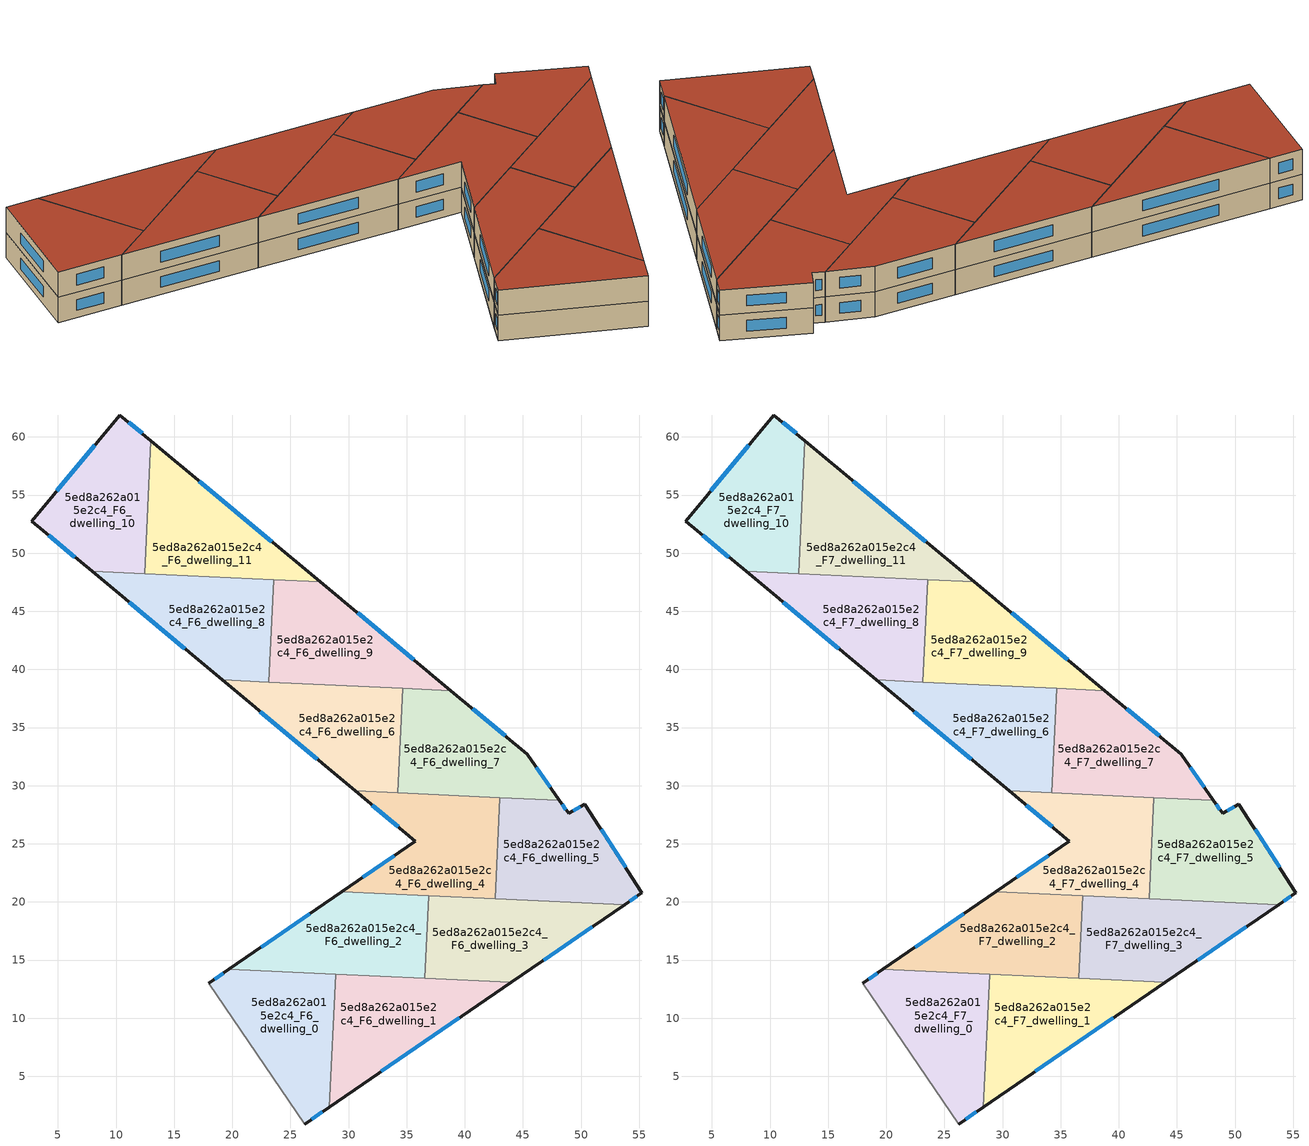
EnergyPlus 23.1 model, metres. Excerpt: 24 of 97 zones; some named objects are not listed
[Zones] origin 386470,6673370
5ed8a262a015e2c4_F6_dwelling_0
 floor to 5ed8a262a015e2c4_F5_dwelling_0 (EU_floor_Construction): 28.88,13.78 28.35,2.34 26.24,0.89 17.98,13.02 19.71,14.21 z18
 wall outside (EU_wall_Construction): 26.24,0.89 28.35,2.34 / 19.71,14.21 17.98,13.02 z18:21
 wall to 5ed8a262a015e2c4_F6_dwelling_1 (EU_wall_Construction): 28.35,2.34 28.88,13.78 z18:21
 wall adiabatic (EU_wall_Construction): 17.98,13.02 26.24,0.89 z18:21
 wall to 5ed8a262a015e2c4_F6_dwelling_2 (EU_wall_Construction): 28.88,13.78 19.71,14.21 z18:21
 window (EU_Window_Construction): 26.85,1.31 27.75,1.93 / 19.22,13.87 18.48,13.36 z18.86:20.14
5ed8a262a015e2c4_F6_dwelling_1
 floor to 5ed8a262a015e2c4_F5_dwelling_1 (EU_floor_Construction): 44.01,13.08 28.35,2.34 28.88,13.78 z18
 wall outside (EU_wall_Construction): 28.35,2.34 44.01,13.08 z18:21
 wall to 5ed8a262a015e2c4_F6_dwelling_3 (EU_wall_Construction): 44.01,13.08 36.56,13.43 z18:21
 wall to 5ed8a262a015e2c4_F6_dwelling_2 (EU_wall_Construction): 36.56,13.43 28.88,13.78 z18:21
 window (EU_Window_Construction): 32.83,5.41 39.53,10.01 z18.86:20.14
5ed8a262a015e2c4_F6_dwelling_10
 floor to 5ed8a262a015e2c4_F5_dwelling_10 (EU_floor_Construction): 13,59.67 12.47,48.22 7.93,48.43 2.74,52.76 10.34,61.88 z18
 wall outside (EU_wall_Construction): 13,59.67 10.34,61.88 2.74,52.76 7.93,48.43 z18:21
 wall to 5ed8a262a015e2c4_F6_dwelling_11 (EU_wall_Construction): 12.47,48.22 13,59.67 z18:21
 wall to 5ed8a262a015e2c4_F6_dwelling_8 (EU_wall_Construction): 7.93,48.43 12.47,48.22 z18:21
 window (EU_Window_Construction): 12.24,60.3 11.1,61.25 / 4.23,51.52 6.45,49.67 / 8.17,59.28 4.91,55.37 z18.86:20.14
5ed8a262a015e2c4_F6_dwelling_11
 floor to 5ed8a262a015e2c4_F5_dwelling_11 (EU_floor_Construction): 27.58,47.52 12.47,48.22 13,59.67 z18
 wall outside (EU_wall_Construction): 27.58,47.52 13,59.67 z18:21
 wall to 5ed8a262a015e2c4_F6_dwelling_9 (EU_wall_Construction): 23.56,47.71 27.58,47.52 z18:21
 wall to 5ed8a262a015e2c4_F6_dwelling_8 (EU_wall_Construction): 12.47,48.22 23.56,47.71 z18:21
 window (EU_Window_Construction): 23.41,50.99 17.16,56.2 z18.86:20.14
5ed8a262a015e2c4_F6_dwelling_2
 floor to 5ed8a262a015e2c4_F5_dwelling_2 (EU_floor_Construction): 36.89,20.55 36.56,13.43 19.71,14.21 29.43,20.89 z18
 wall outside (EU_wall_Construction): 29.43,20.89 19.71,14.21 z18:21
 wall to 5ed8a262a015e2c4_F6_dwelling_3 (EU_wall_Construction): 36.56,13.43 36.89,20.55 z18:21
 wall to 5ed8a262a015e2c4_F6_dwelling_4 (EU_wall_Construction): 36.89,20.55 29.43,20.89 z18:21
 window (EU_Window_Construction): 26.66,18.98 22.49,16.12 z18.86:20.14
5ed8a262a015e2c4_F6_dwelling_3
 floor to 5ed8a262a015e2c4_F5_dwelling_3 (EU_floor_Construction): 53.75,19.77 44.01,13.08 36.56,13.43 36.89,20.55 z18
 wall outside (EU_wall_Construction): 44.01,13.08 53.75,19.77 z18:21
 wall to 5ed8a262a015e2c4_F6_dwelling_5 (EU_wall_Construction): 53.75,19.77 42.62,20.28 z18:21
 wall to 5ed8a262a015e2c4_F6_dwelling_4 (EU_wall_Construction): 42.62,20.28 36.89,20.55 z18:21
 window (EU_Window_Construction): 46.79,14.99 50.97,17.86 z18.86:20.14
5ed8a262a015e2c4_F6_dwelling_4
 floor to 5ed8a262a015e2c4_F5_dwelling_4 (EU_floor_Construction): 43.02,28.96 42.62,20.28 29.43,20.89 35.74,25.22 30.57,29.54 z18
 wall outside (EU_wall_Construction): 30.57,29.54 35.74,25.22 29.43,20.89 z18:21
 wall to 5ed8a262a015e2c4_F6_dwelling_5 (EU_wall_Construction): 42.62,20.28 43.02,28.96 z18:21
 wall to 5ed8a262a015e2c4_F6_dwelling_7 (EU_wall_Construction): 43.02,28.96 34.25,29.37 z18:21
 wall to 5ed8a262a015e2c4_F6_dwelling_6 (EU_wall_Construction): 34.25,29.37 30.57,29.54 z18:21
 window (EU_Window_Construction): 33.94,23.99 31.24,22.13 / 32.05,28.31 34.26,26.46 z18.86:20.14
5ed8a262a015e2c4_F6_dwelling_5
 floor to 5ed8a262a015e2c4_F5_dwelling_5 (EU_floor_Construction): 50.33,28.42 55.23,20.78 53.75,19.77 42.62,20.28 43.02,28.96 48.15,28.73 48.93,27.61 z18
 wall outside (EU_wall_Construction): 53.75,19.77 55.23,20.78 50.33,28.42 48.93,27.61 48.15,28.73 z18:21
 wall to 5ed8a262a015e2c4_F6_dwelling_7 (EU_wall_Construction): 48.15,28.73 43.02,28.96 z18:21
 window (EU_Window_Construction): 48.71,27.93 48.37,28.41 / 49.93,28.19 49.33,27.84 / 53.83,22.96 51.73,26.24 / 54.17,20.06 54.81,20.49 z18.86:20.14
5ed8a262a015e2c4_F6_dwelling_6
 floor to 5ed8a262a015e2c4_F5_dwelling_6 (EU_floor_Construction): 34.67,38.37 34.25,29.37 30.57,29.54 19.13,39.09 z18
 wall outside (EU_wall_Construction): 19.13,39.09 30.57,29.54 z18:21
 wall to 5ed8a262a015e2c4_F6_dwelling_7 (EU_wall_Construction): 34.25,29.37 34.67,38.37 z18:21
 wall to 5ed8a262a015e2c4_F6_dwelling_9 (EU_wall_Construction): 34.67,38.37 23.15,38.9 z18:21
 wall to 5ed8a262a015e2c4_F6_dwelling_8 (EU_wall_Construction): 23.15,38.9 19.13,39.09 z18:21
 window (EU_Window_Construction): 22.4,36.36 27.3,32.27 z18.86:20.14
5ed8a262a015e2c4_F6_dwelling_7
 floor to 5ed8a262a015e2c4_F5_dwelling_7 (EU_floor_Construction): 45.35,32.71 48.15,28.73 34.25,29.37 34.67,38.37 38.79,38.18 z18
 wall outside (EU_wall_Construction): 48.15,28.73 45.35,32.71 38.79,38.18 z18:21
 wall to 5ed8a262a015e2c4_F6_dwelling_9 (EU_wall_Construction): 38.79,38.18 34.67,38.37 z18:21
 window (EU_Window_Construction): 43.48,34.28 40.67,36.62 / 47.35,29.87 46.15,31.57 z18.86:20.14
5ed8a262a015e2c4_F6_dwelling_8
 floor to 5ed8a262a015e2c4_F5_dwelling_8 (EU_floor_Construction): 23.56,47.71 23.15,38.9 19.13,39.09 7.93,48.43 z18
 wall outside (EU_wall_Construction): 7.93,48.43 19.13,39.09 z18:21
 wall to 5ed8a262a015e2c4_F6_dwelling_9 (EU_wall_Construction): 23.15,38.9 23.56,47.71 z18:21
 window (EU_Window_Construction): 11.13,45.76 15.93,41.76 z18.86:20.14
5ed8a262a015e2c4_F6_dwelling_9
 floor to 5ed8a262a015e2c4_F5_dwelling_9 (EU_floor_Construction): 38.79,38.18 23.15,38.9 23.56,47.71 27.58,47.52 z18
 wall outside (EU_wall_Construction): 38.79,38.18 27.58,47.52 z18:21
 window (EU_Window_Construction): 35.59,40.85 30.78,44.85 z18.86:20.14
5ed8a262a015e2c4_F7_dwelling_0
 floor to 5ed8a262a015e2c4_F6_dwelling_0 (EU_floor_Construction): 28.88,13.78 28.35,2.34 26.24,0.89 17.98,13.02 19.71,14.21 z21
 wall outside (EU_wall_Construction): 26.24,0.89 28.35,2.34 / 19.71,14.21 17.98,13.02 z21:24
 wall to 5ed8a262a015e2c4_F7_dwelling_1 (EU_wall_Construction): 28.35,2.34 28.88,13.78 z21:24
 wall adiabatic (EU_wall_Construction): 17.98,13.02 26.24,0.89 z21:24
 wall to 5ed8a262a015e2c4_F7_dwelling_2 (EU_wall_Construction): 28.88,13.78 19.71,14.21 z21:24
 window (EU_Window_Construction): 26.85,1.31 27.75,1.93 / 19.22,13.87 18.48,13.36 z21.86:23.14
 roof outside (EU_roof_Construction): 28.35,2.34 28.88,13.78 19.71,14.21 17.98,13.02 26.24,0.89 z24
5ed8a262a015e2c4_F7_dwelling_1
 floor to 5ed8a262a015e2c4_F6_dwelling_1 (EU_floor_Construction): 44.01,13.08 28.35,2.34 28.88,13.78 z21
 wall outside (EU_wall_Construction): 28.35,2.34 44.01,13.08 z21:24
 wall to 5ed8a262a015e2c4_F7_dwelling_3 (EU_wall_Construction): 44.01,13.08 36.56,13.43 z21:24
 wall to 5ed8a262a015e2c4_F7_dwelling_2 (EU_wall_Construction): 36.56,13.43 28.88,13.78 z21:24
 window (EU_Window_Construction): 32.83,5.41 39.53,10.01 z21.86:23.14
 roof outside (EU_roof_Construction): 44.01,13.08 28.88,13.78 28.35,2.34 z24
5ed8a262a015e2c4_F7_dwelling_10
 floor to 5ed8a262a015e2c4_F6_dwelling_10 (EU_floor_Construction): 13,59.67 12.47,48.22 7.93,48.43 2.74,52.76 10.34,61.88 z21
 wall outside (EU_wall_Construction): 13,59.67 10.34,61.88 2.74,52.76 7.93,48.43 z21:24
 wall to 5ed8a262a015e2c4_F7_dwelling_11 (EU_wall_Construction): 12.47,48.22 13,59.67 z21:24
 wall to 5ed8a262a015e2c4_F7_dwelling_8 (EU_wall_Construction): 7.93,48.43 12.47,48.22 z21:24
 window (EU_Window_Construction): 12.24,60.3 11.1,61.25 / 4.23,51.52 6.45,49.67 / 8.17,59.28 4.91,55.37 z21.86:23.14
 roof outside (EU_roof_Construction): 12.47,48.22 13,59.67 10.34,61.88 2.74,52.76 7.93,48.43 z24
5ed8a262a015e2c4_F7_dwelling_11
 floor to 5ed8a262a015e2c4_F6_dwelling_11 (EU_floor_Construction): 27.58,47.52 12.47,48.22 13,59.67 z21
 wall outside (EU_wall_Construction): 27.58,47.52 13,59.67 z21:24
 wall to 5ed8a262a015e2c4_F7_dwelling_9 (EU_wall_Construction): 23.56,47.71 27.58,47.52 z21:24
 wall to 5ed8a262a015e2c4_F7_dwelling_8 (EU_wall_Construction): 12.47,48.22 23.56,47.71 z21:24
 window (EU_Window_Construction): 23.41,50.99 17.16,56.2 z21.86:23.14
 roof outside (EU_roof_Construction): 27.58,47.52 13,59.67 12.47,48.22 z24
5ed8a262a015e2c4_F7_dwelling_2
 floor to 5ed8a262a015e2c4_F6_dwelling_2 (EU_floor_Construction): 36.89,20.55 36.56,13.43 19.71,14.21 29.43,20.89 z21
 wall outside (EU_wall_Construction): 29.43,20.89 19.71,14.21 z21:24
 wall to 5ed8a262a015e2c4_F7_dwelling_3 (EU_wall_Construction): 36.56,13.43 36.89,20.55 z21:24
 wall to 5ed8a262a015e2c4_F7_dwelling_4 (EU_wall_Construction): 36.89,20.55 29.43,20.89 z21:24
 window (EU_Window_Construction): 26.66,18.98 22.49,16.12 z21.86:23.14
 roof outside (EU_roof_Construction): 36.56,13.43 36.89,20.55 29.43,20.89 19.71,14.21 z24
5ed8a262a015e2c4_F7_dwelling_3
 floor to 5ed8a262a015e2c4_F6_dwelling_3 (EU_floor_Construction): 53.75,19.77 44.01,13.08 36.56,13.43 36.89,20.55 z21
 wall outside (EU_wall_Construction): 44.01,13.08 53.75,19.77 z21:24
 wall to 5ed8a262a015e2c4_F7_dwelling_5 (EU_wall_Construction): 53.75,19.77 42.62,20.28 z21:24
 wall to 5ed8a262a015e2c4_F7_dwelling_4 (EU_wall_Construction): 42.62,20.28 36.89,20.55 z21:24
 window (EU_Window_Construction): 46.79,14.99 50.97,17.86 z21.86:23.14
 roof outside (EU_roof_Construction): 53.75,19.77 36.89,20.55 36.56,13.43 44.01,13.08 z24
5ed8a262a015e2c4_F7_dwelling_4
 floor to 5ed8a262a015e2c4_F6_dwelling_4 (EU_floor_Construction): 43.02,28.96 42.62,20.28 29.43,20.89 35.74,25.22 30.57,29.54 z21
 wall outside (EU_wall_Construction): 30.57,29.54 35.74,25.22 29.43,20.89 z21:24
 wall to 5ed8a262a015e2c4_F7_dwelling_5 (EU_wall_Construction): 42.62,20.28 43.02,28.96 z21:24
 wall to 5ed8a262a015e2c4_F7_dwelling_7 (EU_wall_Construction): 43.02,28.96 34.25,29.37 z21:24
 wall to 5ed8a262a015e2c4_F7_dwelling_6 (EU_wall_Construction): 34.25,29.37 30.57,29.54 z21:24
 window (EU_Window_Construction): 33.94,23.99 31.24,22.13 / 32.05,28.31 34.26,26.46 z21.86:23.14
 roof outside (EU_roof_Construction): 42.62,20.28 43.02,28.96 30.57,29.54 35.74,25.22 29.43,20.89 z24
5ed8a262a015e2c4_F7_dwelling_5
 floor to 5ed8a262a015e2c4_F6_dwelling_5 (EU_floor_Construction): 50.33,28.42 55.23,20.78 53.75,19.77 42.62,20.28 43.02,28.96 48.15,28.73 48.93,27.61 z21
 wall outside (EU_wall_Construction): 53.75,19.77 55.23,20.78 50.33,28.42 48.93,27.61 48.15,28.73 z21:24
 wall to 5ed8a262a015e2c4_F7_dwelling_7 (EU_wall_Construction): 48.15,28.73 43.02,28.96 z21:24
 window (EU_Window_Construction): 48.71,27.93 48.37,28.41 / 49.93,28.19 49.33,27.84 / 53.83,22.96 51.73,26.24 / 54.17,20.06 54.81,20.49 z21.86:23.14
 roof outside (EU_roof_Construction): 55.23,20.78 50.33,28.42 48.93,27.61 48.15,28.73 43.02,28.96 42.62,20.28 53.75,19.77 z24
5ed8a262a015e2c4_F7_dwelling_6
 floor to 5ed8a262a015e2c4_F6_dwelling_6 (EU_floor_Construction): 34.67,38.37 34.25,29.37 30.57,29.54 19.13,39.09 z21
 wall outside (EU_wall_Construction): 19.13,39.09 30.57,29.54 z21:24
 wall to 5ed8a262a015e2c4_F7_dwelling_7 (EU_wall_Construction): 34.25,29.37 34.67,38.37 z21:24
 wall to 5ed8a262a015e2c4_F7_dwelling_9 (EU_wall_Construction): 34.67,38.37 23.15,38.9 z21:24
 wall to 5ed8a262a015e2c4_F7_dwelling_8 (EU_wall_Construction): 23.15,38.9 19.13,39.09 z21:24
 window (EU_Window_Construction): 22.4,36.36 27.3,32.27 z21.86:23.14
 roof outside (EU_roof_Construction): 34.25,29.37 34.67,38.37 19.13,39.09 30.57,29.54 z24
5ed8a262a015e2c4_F7_dwelling_7
 floor to 5ed8a262a015e2c4_F6_dwelling_7 (EU_floor_Construction): 45.35,32.71 48.15,28.73 34.25,29.37 34.67,38.37 38.79,38.18 z21
 wall outside (EU_wall_Construction): 48.15,28.73 45.35,32.71 38.79,38.18 z21:24
 wall to 5ed8a262a015e2c4_F7_dwelling_9 (EU_wall_Construction): 38.79,38.18 34.67,38.37 z21:24
 window (EU_Window_Construction): 43.48,34.28 40.67,36.62 / 47.35,29.87 46.15,31.57 z21.86:23.14
 roof outside (EU_roof_Construction): 48.15,28.73 45.35,32.71 38.79,38.18 34.67,38.37 34.25,29.37 z24
5ed8a262a015e2c4_F7_dwelling_8
 floor to 5ed8a262a015e2c4_F6_dwelling_8 (EU_floor_Construction): 23.56,47.71 23.15,38.9 19.13,39.09 7.93,48.43 z21
 wall outside (EU_wall_Construction): 7.93,48.43 19.13,39.09 z21:24
 wall to 5ed8a262a015e2c4_F7_dwelling_9 (EU_wall_Construction): 23.15,38.9 23.56,47.71 z21:24
 window (EU_Window_Construction): 11.13,45.76 15.93,41.76 z21.86:23.14
 roof outside (EU_roof_Construction): 23.15,38.9 23.56,47.71 7.93,48.43 19.13,39.09 z24
5ed8a262a015e2c4_F7_dwelling_9
 floor to 5ed8a262a015e2c4_F6_dwelling_9 (EU_floor_Construction): 38.79,38.18 23.15,38.9 23.56,47.71 27.58,47.52 z21
 wall outside (EU_wall_Construction): 38.79,38.18 27.58,47.52 z21:24
 window (EU_Window_Construction): 35.59,40.85 30.78,44.85 z21.86:23.14
 roof outside (EU_roof_Construction): 38.79,38.18 27.58,47.52 23.56,47.71 23.15,38.9 z24
[Building]
EU S2 Campaign: North Axis=0; Terrain=City; Solar Distribution=FullExterior
[Site:Location]
Helsinki-Vantaa.AP: Latitude=60.317; Longitude=24.963; Time Zone=2; Elevation=54.6
[SizingPeriod:WeatherFileDays]
AnnualSizingPeriod: Begin Month=1; Begin Day of Month=1; End Month=12; End Day of Month=31; Day of Week for Start Day=Monday; Use Weather File Daylight Saving Period=No; Use Weather File Rain and Snow Indicators=No
[MATERIAL]
EU_InternalMass_Material: Roughness=MediumRough; Thickness=0.1; Conductivity=1; Density=1800; Specific Heat=900; Thermal Absorptance=0.9; Solar Absorptance=0.7; Visible Absorptance=0.7
[MATERIAL:NOMASS] Roughness=MediumRough; Thermal Absorptance=0.9; Solar Absorptance=0.7; Visible Absorptance=0.7
Name | Thermal Resistance
EU_wall_NoMass | 1.10183
EU_roof_NoMass; EU_floor_NoMass | 1.70606
[WINDOWMATERIAL:SIMPLEGLAZINGSYSTEM]
EU_Window_SimpleGlazing: UFactor=3.11035; Solar Heat Gain Coefficient=0.8; Visible Transmittance=0.8
[CONSTRUCTION]
EU_wall_Construction: EU_wall_NoMass
EU_roof_Construction: EU_roof_NoMass
EU_floor_Construction: EU_floor_NoMass
EU_Window_Construction: EU_Window_SimpleGlazing
EU_InternalMass_Construction: EU_InternalMass_Material
[ZONE] Type=1; Multiplier=1; Ceiling Height=autocalculate; Floor Area=autocalculate; Part of Total Floor Area=Yes
Name | Volume
5ed8a262a015e2c4_F6_dwelling_0; 5ed8a262a015e2c4_F7_dwelling_0 | 260.116
5ed8a262a015e2c4_F6_dwelling_1; 5ed8a262a015e2c4_F7_dwelling_1 | 260.101
5ed8a262a015e2c4_F6_dwelling_10; 5ed8a262a015e2c4_F7_dwelling_10 | 260.084
5ed8a262a015e2c4_F6_dwelling_11; 5ed8a262a015e2c4_F7_dwelling_11 | 260.08
5ed8a262a015e2c4_F6_dwelling_2; 5ed8a262a015e2c4_F7_dwelling_2 | 260.091
5ed8a262a015e2c4_F6_dwelling_3; 5ed8a262a015e2c4_F7_dwelling_3 | 260.093
5ed8a262a015e2c4_F6_dwelling_4; 5ed8a262a015e2c4_F7_dwelling_4 | 260.098
5ed8a262a015e2c4_F6_dwelling_5; 5ed8a262a015e2c4_F7_dwelling_5 | 260.105
5ed8a262a015e2c4_F6_dwelling_6; 5ed8a262a015e2c4_F7_dwelling_6 | 260.082
5ed8a262a015e2c4_F6_dwelling_7; 5ed8a262a015e2c4_F7_dwelling_7 | 260.071
5ed8a262a015e2c4_F6_dwelling_8; 5ed8a262a015e2c4_F7_dwelling_8 | 260.106
5ed8a262a015e2c4_F6_dwelling_9; 5ed8a262a015e2c4_F7_dwelling_9 | 260.142
[INTERNALMASS] Construction=EU_InternalMass_Construction
Name | Zone or ZoneList | Surface Area
5ed8a262a015e2c4_F6_dwelling_0_EU_InternalMass | 5ed8a262a015e2c4_F6_dwelling_0 | 86.7053
5ed8a262a015e2c4_F6_dwelling_1_EU_InternalMass | 5ed8a262a015e2c4_F6_dwelling_1 | 86.7002
5ed8a262a015e2c4_F6_dwelling_2_EU_InternalMass | 5ed8a262a015e2c4_F6_dwelling_2 | 86.6968
5ed8a262a015e2c4_F6_dwelling_3_EU_InternalMass | 5ed8a262a015e2c4_F6_dwelling_3 | 86.6977
5ed8a262a015e2c4_F6_dwelling_4_EU_InternalMass | 5ed8a262a015e2c4_F6_dwelling_4 | 86.6993
5ed8a262a015e2c4_F6_dwelling_5_EU_InternalMass | 5ed8a262a015e2c4_F6_dwelling_5 | 86.7016
5ed8a262a015e2c4_F6_dwelling_6_EU_InternalMass | 5ed8a262a015e2c4_F6_dwelling_6 | 86.6939
5ed8a262a015e2c4_F6_dwelling_7_EU_InternalMass | 5ed8a262a015e2c4_F6_dwelling_7 | 86.6901
5ed8a262a015e2c4_F6_dwelling_8_EU_InternalMass | 5ed8a262a015e2c4_F6_dwelling_8 | 86.7021
5ed8a262a015e2c4_F6_dwelling_9_EU_InternalMass | 5ed8a262a015e2c4_F6_dwelling_9 | 86.7136
5ed8a262a015e2c4_F6_dwelling_10_EU_InternalMass | 5ed8a262a015e2c4_F6_dwelling_10 | 86.695
5ed8a262a015e2c4_F6_dwelling_11_EU_InternalMass | 5ed8a262a015e2c4_F6_dwelling_11 | 86.6935
5ed8a262a015e2c4_F7_dwelling_0_EU_InternalMass | 5ed8a262a015e2c4_F7_dwelling_0 | 86.7053
5ed8a262a015e2c4_F7_dwelling_1_EU_InternalMass | 5ed8a262a015e2c4_F7_dwelling_1 | 86.7002
5ed8a262a015e2c4_F7_dwelling_2_EU_InternalMass | 5ed8a262a015e2c4_F7_dwelling_2 | 86.6968
5ed8a262a015e2c4_F7_dwelling_3_EU_InternalMass | 5ed8a262a015e2c4_F7_dwelling_3 | 86.6977
5ed8a262a015e2c4_F7_dwelling_4_EU_InternalMass | 5ed8a262a015e2c4_F7_dwelling_4 | 86.6993
5ed8a262a015e2c4_F7_dwelling_5_EU_InternalMass | 5ed8a262a015e2c4_F7_dwelling_5 | 86.7016
5ed8a262a015e2c4_F7_dwelling_6_EU_InternalMass | 5ed8a262a015e2c4_F7_dwelling_6 | 86.6939
5ed8a262a015e2c4_F7_dwelling_7_EU_InternalMass | 5ed8a262a015e2c4_F7_dwelling_7 | 86.6901
5ed8a262a015e2c4_F7_dwelling_8_EU_InternalMass | 5ed8a262a015e2c4_F7_dwelling_8 | 86.7021
5ed8a262a015e2c4_F7_dwelling_9_EU_InternalMass | 5ed8a262a015e2c4_F7_dwelling_9 | 86.7136
5ed8a262a015e2c4_F7_dwelling_10_EU_InternalMass | 5ed8a262a015e2c4_F7_dwelling_10 | 86.695
5ed8a262a015e2c4_F7_dwelling_11_EU_InternalMass | 5ed8a262a015e2c4_F7_dwelling_11 | 86.6935
[OTHEREQUIPMENT] Fuel Type=Electricity; Design Level Calculation Method=Watts/Area; Power per Zone Floor Area=1; Fraction Latent=0; Fraction Radiant=0; Fraction Lost=0; Carbon Dioxide Generation Rate=0; EndUse Subcategory=EU_Step8_InternalGains
Name | Zone or ZoneList or Space or SpaceList | Schedule
EU_Step8_InternalGain_5ed8a262a015e2c4_F6_dwelling_0_f000 | 5ed8a262a015e2c4_F6_dwelling_0 | EU_Step8_GainSchedule_5ed8a262a015e2c4_F6_dwelling_0_f000
EU_Step8_InternalGain_5ed8a262a015e2c4_F6_dwelling_1_f000 | 5ed8a262a015e2c4_F6_dwelling_1 | EU_Step8_GainSchedule_5ed8a262a015e2c4_F6_dwelling_1_f000
EU_Step8_InternalGain_5ed8a262a015e2c4_F6_dwelling_2_f000 | 5ed8a262a015e2c4_F6_dwelling_2 | EU_Step8_GainSchedule_5ed8a262a015e2c4_F6_dwelling_2_f000
EU_Step8_InternalGain_5ed8a262a015e2c4_F6_dwelling_3_f000 | 5ed8a262a015e2c4_F6_dwelling_3 | EU_Step8_GainSchedule_5ed8a262a015e2c4_F6_dwelling_3_f000
EU_Step8_InternalGain_5ed8a262a015e2c4_F6_dwelling_4_f000 | 5ed8a262a015e2c4_F6_dwelling_4 | EU_Step8_GainSchedule_5ed8a262a015e2c4_F6_dwelling_4_f000
EU_Step8_InternalGain_5ed8a262a015e2c4_F6_dwelling_5_f000 | 5ed8a262a015e2c4_F6_dwelling_5 | EU_Step8_GainSchedule_5ed8a262a015e2c4_F6_dwelling_5_f000
EU_Step8_InternalGain_5ed8a262a015e2c4_F6_dwelling_6_f000 | 5ed8a262a015e2c4_F6_dwelling_6 | EU_Step8_GainSchedule_5ed8a262a015e2c4_F6_dwelling_6_f000
EU_Step8_InternalGain_5ed8a262a015e2c4_F6_dwelling_7_f000 | 5ed8a262a015e2c4_F6_dwelling_7 | EU_Step8_GainSchedule_5ed8a262a015e2c4_F6_dwelling_7_f000
EU_Step8_InternalGain_5ed8a262a015e2c4_F6_dwelling_8_f000 | 5ed8a262a015e2c4_F6_dwelling_8 | EU_Step8_GainSchedule_5ed8a262a015e2c4_F6_dwelling_8_f000
EU_Step8_InternalGain_5ed8a262a015e2c4_F6_dwelling_9_f000 | 5ed8a262a015e2c4_F6_dwelling_9 | EU_Step8_GainSchedule_5ed8a262a015e2c4_F6_dwelling_9_f000
EU_Step8_InternalGain_5ed8a262a015e2c4_F6_dwelling_10_f000 | 5ed8a262a015e2c4_F6_dwelling_10 | EU_Step8_GainSchedule_5ed8a262a015e2c4_F6_dwelling_10_f000
EU_Step8_InternalGain_5ed8a262a015e2c4_F6_dwelling_11_f000 | 5ed8a262a015e2c4_F6_dwelling_11 | EU_Step8_GainSchedule_5ed8a262a015e2c4_F6_dwelling_11_f000
EU_Step8_InternalGain_5ed8a262a015e2c4_F7_dwelling_0_f000 | 5ed8a262a015e2c4_F7_dwelling_0 | EU_Step8_GainSchedule_5ed8a262a015e2c4_F7_dwelling_0_f000
EU_Step8_InternalGain_5ed8a262a015e2c4_F7_dwelling_1_f000 | 5ed8a262a015e2c4_F7_dwelling_1 | EU_Step8_GainSchedule_5ed8a262a015e2c4_F7_dwelling_1_f000
EU_Step8_InternalGain_5ed8a262a015e2c4_F7_dwelling_2_f000 | 5ed8a262a015e2c4_F7_dwelling_2 | EU_Step8_GainSchedule_5ed8a262a015e2c4_F7_dwelling_2_f000
EU_Step8_InternalGain_5ed8a262a015e2c4_F7_dwelling_3_f000 | 5ed8a262a015e2c4_F7_dwelling_3 | EU_Step8_GainSchedule_5ed8a262a015e2c4_F7_dwelling_3_f000
EU_Step8_InternalGain_5ed8a262a015e2c4_F7_dwelling_4_f000 | 5ed8a262a015e2c4_F7_dwelling_4 | EU_Step8_GainSchedule_5ed8a262a015e2c4_F7_dwelling_4_f000
EU_Step8_InternalGain_5ed8a262a015e2c4_F7_dwelling_5_f000 | 5ed8a262a015e2c4_F7_dwelling_5 | EU_Step8_GainSchedule_5ed8a262a015e2c4_F7_dwelling_5_f000
EU_Step8_InternalGain_5ed8a262a015e2c4_F7_dwelling_6_f000 | 5ed8a262a015e2c4_F7_dwelling_6 | EU_Step8_GainSchedule_5ed8a262a015e2c4_F7_dwelling_6_f000
EU_Step8_InternalGain_5ed8a262a015e2c4_F7_dwelling_7_f000 | 5ed8a262a015e2c4_F7_dwelling_7 | EU_Step8_GainSchedule_5ed8a262a015e2c4_F7_dwelling_7_f000
EU_Step8_InternalGain_5ed8a262a015e2c4_F7_dwelling_8_f000 | 5ed8a262a015e2c4_F7_dwelling_8 | EU_Step8_GainSchedule_5ed8a262a015e2c4_F7_dwelling_8_f000
EU_Step8_InternalGain_5ed8a262a015e2c4_F7_dwelling_9_f000 | 5ed8a262a015e2c4_F7_dwelling_9 | EU_Step8_GainSchedule_5ed8a262a015e2c4_F7_dwelling_9_f000
EU_Step8_InternalGain_5ed8a262a015e2c4_F7_dwelling_10_f000 | 5ed8a262a015e2c4_F7_dwelling_10 | EU_Step8_GainSchedule_5ed8a262a015e2c4_F7_dwelling_10_f000
EU_Step8_InternalGain_5ed8a262a015e2c4_F7_dwelling_11_f000 | 5ed8a262a015e2c4_F7_dwelling_11 | EU_Step8_GainSchedule_5ed8a262a015e2c4_F7_dwelling_11_f000
[ZONEVENTILATION:DESIGNFLOWRATE] Schedule=EU_AlwaysOn; Design Flow Rate Calculation Method=AirChanges/Hour; Air Changes per Hour=0.756316; Ventilation Type=Natural; Fan Pressure Rise=0; Fan Total Efficiency=1; Constant Term Coefficient=1; Temperature Term Coefficient=0; Velocity Term Coefficient=0; Velocity Squared Term Coefficient=0; Minimum Indoor Temperature=-100; Maximum Indoor Temperature=100; Delta Temperature=-100; Minimum Outdoor Temperature=-100; Maximum Outdoor Temperature=100; Maximum Wind Speed=40
Name | Zone or ZoneList or Space or SpaceList
EU_ConstantAir_5ed8a262a015e2c4_F6_dwelling_0 | 5ed8a262a015e2c4_F6_dwelling_0
EU_ConstantAir_5ed8a262a015e2c4_F6_dwelling_1 | 5ed8a262a015e2c4_F6_dwelling_1
EU_ConstantAir_5ed8a262a015e2c4_F6_dwelling_2 | 5ed8a262a015e2c4_F6_dwelling_2
EU_ConstantAir_5ed8a262a015e2c4_F6_dwelling_3 | 5ed8a262a015e2c4_F6_dwelling_3
EU_ConstantAir_5ed8a262a015e2c4_F6_dwelling_4 | 5ed8a262a015e2c4_F6_dwelling_4
EU_ConstantAir_5ed8a262a015e2c4_F6_dwelling_5 | 5ed8a262a015e2c4_F6_dwelling_5
EU_ConstantAir_5ed8a262a015e2c4_F6_dwelling_6 | 5ed8a262a015e2c4_F6_dwelling_6
EU_ConstantAir_5ed8a262a015e2c4_F6_dwelling_7 | 5ed8a262a015e2c4_F6_dwelling_7
EU_ConstantAir_5ed8a262a015e2c4_F6_dwelling_8 | 5ed8a262a015e2c4_F6_dwelling_8
EU_ConstantAir_5ed8a262a015e2c4_F6_dwelling_9 | 5ed8a262a015e2c4_F6_dwelling_9
EU_ConstantAir_5ed8a262a015e2c4_F6_dwelling_10 | 5ed8a262a015e2c4_F6_dwelling_10
EU_ConstantAir_5ed8a262a015e2c4_F6_dwelling_11 | 5ed8a262a015e2c4_F6_dwelling_11
EU_ConstantAir_5ed8a262a015e2c4_F7_dwelling_0 | 5ed8a262a015e2c4_F7_dwelling_0
EU_ConstantAir_5ed8a262a015e2c4_F7_dwelling_1 | 5ed8a262a015e2c4_F7_dwelling_1
EU_ConstantAir_5ed8a262a015e2c4_F7_dwelling_2 | 5ed8a262a015e2c4_F7_dwelling_2
EU_ConstantAir_5ed8a262a015e2c4_F7_dwelling_3 | 5ed8a262a015e2c4_F7_dwelling_3
EU_ConstantAir_5ed8a262a015e2c4_F7_dwelling_4 | 5ed8a262a015e2c4_F7_dwelling_4
EU_ConstantAir_5ed8a262a015e2c4_F7_dwelling_5 | 5ed8a262a015e2c4_F7_dwelling_5
EU_ConstantAir_5ed8a262a015e2c4_F7_dwelling_6 | 5ed8a262a015e2c4_F7_dwelling_6
EU_ConstantAir_5ed8a262a015e2c4_F7_dwelling_7 | 5ed8a262a015e2c4_F7_dwelling_7
EU_ConstantAir_5ed8a262a015e2c4_F7_dwelling_8 | 5ed8a262a015e2c4_F7_dwelling_8
EU_ConstantAir_5ed8a262a015e2c4_F7_dwelling_9 | 5ed8a262a015e2c4_F7_dwelling_9
EU_ConstantAir_5ed8a262a015e2c4_F7_dwelling_10 | 5ed8a262a015e2c4_F7_dwelling_10
EU_ConstantAir_5ed8a262a015e2c4_F7_dwelling_11 | 5ed8a262a015e2c4_F7_dwelling_11
[HVACTEMPLATE:ZONE:IDEALLOADSAIRSYSTEM] System Availability Schedule=EU_AlwaysOn; Maximum Heating Supply Air Temperature=50; Minimum Cooling Supply Air Temperature=13; Maximum Heating Supply Air Humidity Ratio=0.0156; Minimum Cooling Supply Air Humidity Ratio=0.0077; Heating Limit=NoLimit; Cooling Limit=NoLimit; Heating Availability Schedule=EU_AlwaysOn; Cooling Availability Schedule=EU_CoolingOff; Dehumidification Control Type=ConstantSensibleHeatRatio; Cooling Sensible Heat Ratio=0.7; Dehumidification Setpoint=60; Humidification Control Type=None; Humidification Setpoint=30; Outdoor Air Method=None; Outdoor Air Flow Rate per Person=0.00944; Outdoor Air Flow Rate per Zone Floor Area=0; Outdoor Air Flow Rate per Zone=0; Demand Controlled Ventilation Type=None; Outdoor Air Economizer Type=NoEconomizer; Heat Recovery Type=None; Sensible Heat Recovery Effectiveness=0.7; Latent Heat Recovery Effectiveness=0.65
Name | Template Thermostat
5ed8a262a015e2c4_F6_dwelling_0 | EU_HeatOnly_5ed8a262a015e2c4_F6_dwelling_0
5ed8a262a015e2c4_F6_dwelling_1 | EU_HeatOnly_5ed8a262a015e2c4_F6_dwelling_1
5ed8a262a015e2c4_F6_dwelling_2 | EU_HeatOnly_5ed8a262a015e2c4_F6_dwelling_2
5ed8a262a015e2c4_F6_dwelling_3 | EU_HeatOnly_5ed8a262a015e2c4_F6_dwelling_3
5ed8a262a015e2c4_F6_dwelling_4 | EU_HeatOnly_5ed8a262a015e2c4_F6_dwelling_4
5ed8a262a015e2c4_F6_dwelling_5 | EU_HeatOnly_5ed8a262a015e2c4_F6_dwelling_5
5ed8a262a015e2c4_F6_dwelling_6 | EU_HeatOnly_5ed8a262a015e2c4_F6_dwelling_6
5ed8a262a015e2c4_F6_dwelling_7 | EU_HeatOnly_5ed8a262a015e2c4_F6_dwelling_7
5ed8a262a015e2c4_F6_dwelling_8 | EU_HeatOnly_5ed8a262a015e2c4_F6_dwelling_8
5ed8a262a015e2c4_F6_dwelling_9 | EU_HeatOnly_5ed8a262a015e2c4_F6_dwelling_9
5ed8a262a015e2c4_F6_dwelling_10 | EU_HeatOnly_5ed8a262a015e2c4_F6_dwelling_10
5ed8a262a015e2c4_F6_dwelling_11 | EU_HeatOnly_5ed8a262a015e2c4_F6_dwelling_11
5ed8a262a015e2c4_F7_dwelling_0 | EU_HeatOnly_5ed8a262a015e2c4_F7_dwelling_0
5ed8a262a015e2c4_F7_dwelling_1 | EU_HeatOnly_5ed8a262a015e2c4_F7_dwelling_1
5ed8a262a015e2c4_F7_dwelling_2 | EU_HeatOnly_5ed8a262a015e2c4_F7_dwelling_2
5ed8a262a015e2c4_F7_dwelling_3 | EU_HeatOnly_5ed8a262a015e2c4_F7_dwelling_3
5ed8a262a015e2c4_F7_dwelling_4 | EU_HeatOnly_5ed8a262a015e2c4_F7_dwelling_4
5ed8a262a015e2c4_F7_dwelling_5 | EU_HeatOnly_5ed8a262a015e2c4_F7_dwelling_5
5ed8a262a015e2c4_F7_dwelling_6 | EU_HeatOnly_5ed8a262a015e2c4_F7_dwelling_6
5ed8a262a015e2c4_F7_dwelling_7 | EU_HeatOnly_5ed8a262a015e2c4_F7_dwelling_7
5ed8a262a015e2c4_F7_dwelling_8 | EU_HeatOnly_5ed8a262a015e2c4_F7_dwelling_8
5ed8a262a015e2c4_F7_dwelling_9 | EU_HeatOnly_5ed8a262a015e2c4_F7_dwelling_9
5ed8a262a015e2c4_F7_dwelling_10 | EU_HeatOnly_5ed8a262a015e2c4_F7_dwelling_10
5ed8a262a015e2c4_F7_dwelling_11 | EU_HeatOnly_5ed8a262a015e2c4_F7_dwelling_11
[SIZING:ZONE] Zone Cooling Design Supply Air Temperature Input Method=SupplyAirTemperature; Zone Cooling Design Supply Air Temperature=13; Zone Heating Design Supply Air Temperature Input Method=SupplyAirTemperature; Zone Heating Design Supply Air Temperature=50; Zone Cooling Design Supply Air Humidity Ratio=0.008; Zone Heating Design Supply Air Humidity Ratio=0.008; Cooling Design Air Flow Method=DesignDay; Cooling Design Air Flow Rate=0; Cooling Minimum Air Flow per Zone Floor Area=0.000762; Cooling Minimum Air Flow=0; Cooling Minimum Air Flow Fraction=0.2; Heating Design Air Flow Method=DesignDay; Heating Design Air Flow Rate=0; Heating Maximum Air Flow per Zone Floor Area=0.002032; Heating Maximum Air Flow=0.141576; Heating Maximum Air Flow Fraction=0.3; Account for Dedicated Outdoor Air System=No; Dedicated Outdoor Air System Control Strategy=NeutralSupplyAir; Dedicated Outdoor Air Low Setpoint Temperature for Design=autosize; Dedicated Outdoor Air High Setpoint Temperature for Design=autosize; Zone Load Sizing Method=Sensible Load Only No Latent Load; Zone Latent Cooling Design Supply Air Humidity Ratio Input Method=HumidityRatioDifference; Zone Cooling Design Supply Air Humidity Ratio Difference=0.005; Zone Latent Heating Design Supply Air Humidity Ratio Input Method=HumidityRatioDifference; Zone Humidification Design Supply Air Humidity Ratio Difference=0.005
5ed8a262a015e2c4_F6_dwelling_0; 5ed8a262a015e2c4_F6_dwelling_1; 5ed8a262a015e2c4_F6_dwelling_2; 5ed8a262a015e2c4_F6_dwelling_3; 5ed8a262a015e2c4_F6_dwelling_4; 5ed8a262a015e2c4_F6_dwelling_5; 5ed8a262a015e2c4_F6_dwelling_6; 5ed8a262a015e2c4_F6_dwelling_7; 5ed8a262a015e2c4_F6_dwelling_8; 5ed8a262a015e2c4_F6_dwelling_9; 5ed8a262a015e2c4_F6_dwelling_10; 5ed8a262a015e2c4_F6_dwelling_11; 5ed8a262a015e2c4_F7_dwelling_0; 5ed8a262a015e2c4_F7_dwelling_1; 5ed8a262a015e2c4_F7_dwelling_2; 5ed8a262a015e2c4_F7_dwelling_3; 5ed8a262a015e2c4_F7_dwelling_4; 5ed8a262a015e2c4_F7_dwelling_5; 5ed8a262a015e2c4_F7_dwelling_6; 5ed8a262a015e2c4_F7_dwelling_7; 5ed8a262a015e2c4_F7_dwelling_8; 5ed8a262a015e2c4_F7_dwelling_9; 5ed8a262a015e2c4_F7_dwelling_10; 5ed8a262a015e2c4_F7_dwelling_11
[SCHEDULE:CONSTANT]
Name | Hourly Value
EU_AlwaysOn | 1
EU_CoolingOff | 0
[SCHEDULE:FILE] Column Number=1; Rows to Skip at Top=0; Number of Hours of Data=8760; Column Separator=Comma; Interpolate to Timestep=No; Minutes per Item=60; Adjust Schedule for Daylight Savings=Yes
Name | File
EU_Step8_GainSchedule_5ed8a262a015e2c4_F6_dwelling_0_f000 | ../../schedules/5ed8a262a015e2c4/5ed8a262a015e2c4_F6_dwelling_0_f000_gain.csv
EU_Step8_GainSchedule_5ed8a262a015e2c4_F6_dwelling_1_f000 | ../../schedules/5ed8a262a015e2c4/5ed8a262a015e2c4_F6_dwelling_1_f000_gain.csv
EU_Step8_GainSchedule_5ed8a262a015e2c4_F6_dwelling_2_f000 | ../../schedules/5ed8a262a015e2c4/5ed8a262a015e2c4_F6_dwelling_2_f000_gain.csv
EU_Step8_GainSchedule_5ed8a262a015e2c4_F6_dwelling_3_f000 | ../../schedules/5ed8a262a015e2c4/5ed8a262a015e2c4_F6_dwelling_3_f000_gain.csv
EU_Step8_GainSchedule_5ed8a262a015e2c4_F6_dwelling_4_f000 | ../../schedules/5ed8a262a015e2c4/5ed8a262a015e2c4_F6_dwelling_4_f000_gain.csv
EU_Step8_GainSchedule_5ed8a262a015e2c4_F6_dwelling_5_f000 | ../../schedules/5ed8a262a015e2c4/5ed8a262a015e2c4_F6_dwelling_5_f000_gain.csv
EU_Step8_GainSchedule_5ed8a262a015e2c4_F6_dwelling_6_f000 | ../../schedules/5ed8a262a015e2c4/5ed8a262a015e2c4_F6_dwelling_6_f000_gain.csv
EU_Step8_GainSchedule_5ed8a262a015e2c4_F6_dwelling_7_f000 | ../../schedules/5ed8a262a015e2c4/5ed8a262a015e2c4_F6_dwelling_7_f000_gain.csv
EU_Step8_GainSchedule_5ed8a262a015e2c4_F6_dwelling_8_f000 | ../../schedules/5ed8a262a015e2c4/5ed8a262a015e2c4_F6_dwelling_8_f000_gain.csv
EU_Step8_GainSchedule_5ed8a262a015e2c4_F6_dwelling_9_f000 | ../../schedules/5ed8a262a015e2c4/5ed8a262a015e2c4_F6_dwelling_9_f000_gain.csv
EU_Step8_GainSchedule_5ed8a262a015e2c4_F6_dwelling_10_f000 | ../../schedules/5ed8a262a015e2c4/5ed8a262a015e2c4_F6_dwelling_10_f000_gain.csv
EU_Step8_GainSchedule_5ed8a262a015e2c4_F6_dwelling_11_f000 | ../../schedules/5ed8a262a015e2c4/5ed8a262a015e2c4_F6_dwelling_11_f000_gain.csv
EU_Step8_GainSchedule_5ed8a262a015e2c4_F7_dwelling_0_f000 | ../../schedules/5ed8a262a015e2c4/5ed8a262a015e2c4_F7_dwelling_0_f000_gain.csv
EU_Step8_GainSchedule_5ed8a262a015e2c4_F7_dwelling_1_f000 | ../../schedules/5ed8a262a015e2c4/5ed8a262a015e2c4_F7_dwelling_1_f000_gain.csv
EU_Step8_GainSchedule_5ed8a262a015e2c4_F7_dwelling_2_f000 | ../../schedules/5ed8a262a015e2c4/5ed8a262a015e2c4_F7_dwelling_2_f000_gain.csv
EU_Step8_GainSchedule_5ed8a262a015e2c4_F7_dwelling_3_f000 | ../../schedules/5ed8a262a015e2c4/5ed8a262a015e2c4_F7_dwelling_3_f000_gain.csv
EU_Step8_GainSchedule_5ed8a262a015e2c4_F7_dwelling_4_f000 | ../../schedules/5ed8a262a015e2c4/5ed8a262a015e2c4_F7_dwelling_4_f000_gain.csv
EU_Step8_GainSchedule_5ed8a262a015e2c4_F7_dwelling_5_f000 | ../../schedules/5ed8a262a015e2c4/5ed8a262a015e2c4_F7_dwelling_5_f000_gain.csv
EU_Step8_GainSchedule_5ed8a262a015e2c4_F7_dwelling_6_f000 | ../../schedules/5ed8a262a015e2c4/5ed8a262a015e2c4_F7_dwelling_6_f000_gain.csv
EU_Step8_GainSchedule_5ed8a262a015e2c4_F7_dwelling_7_f000 | ../../schedules/5ed8a262a015e2c4/5ed8a262a015e2c4_F7_dwelling_7_f000_gain.csv
EU_Step8_GainSchedule_5ed8a262a015e2c4_F7_dwelling_8_f000 | ../../schedules/5ed8a262a015e2c4/5ed8a262a015e2c4_F7_dwelling_8_f000_gain.csv
EU_Step8_GainSchedule_5ed8a262a015e2c4_F7_dwelling_9_f000 | ../../schedules/5ed8a262a015e2c4/5ed8a262a015e2c4_F7_dwelling_9_f000_gain.csv
EU_Step8_GainSchedule_5ed8a262a015e2c4_F7_dwelling_10_f000 | ../../schedules/5ed8a262a015e2c4/5ed8a262a015e2c4_F7_dwelling_10_f000_gain.csv
EU_Step8_GainSchedule_5ed8a262a015e2c4_F7_dwelling_11_f000 | ../../schedules/5ed8a262a015e2c4/5ed8a262a015e2c4_F7_dwelling_11_f000_gain.csv
